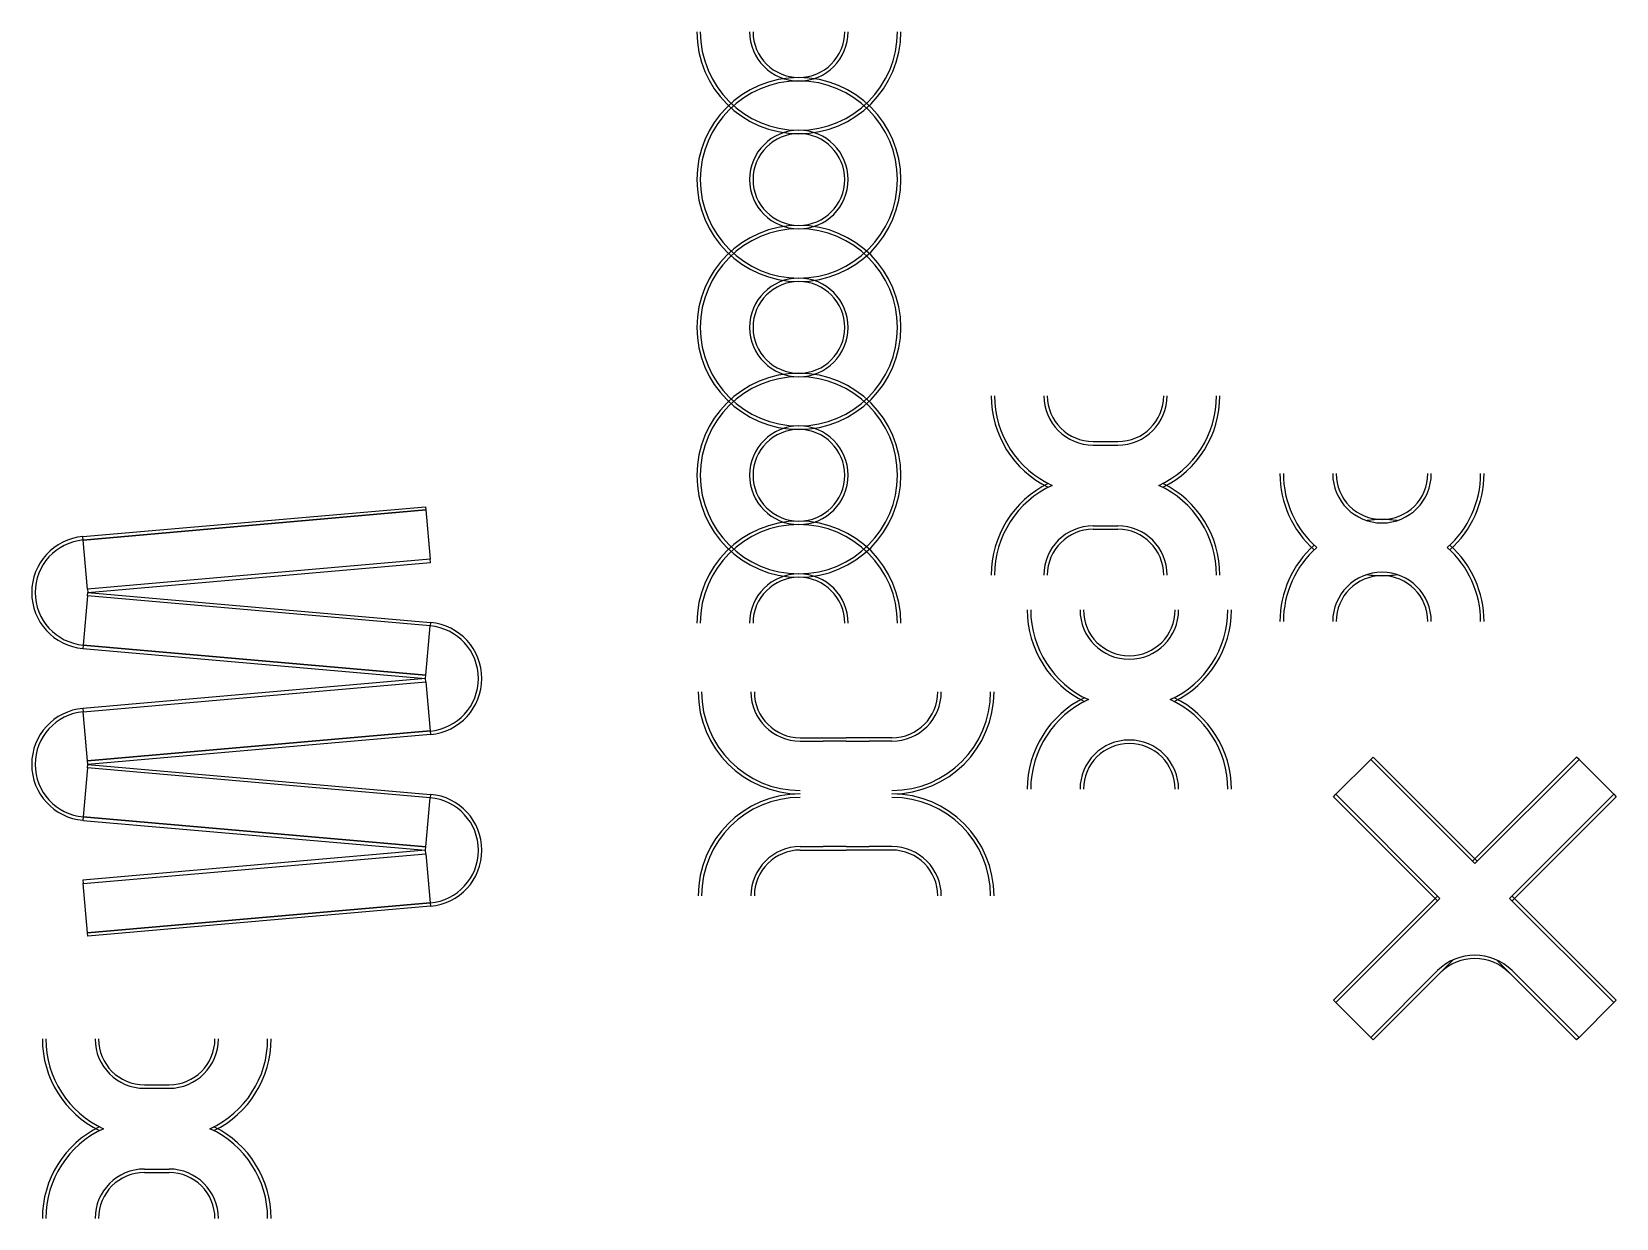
# Model space of a CAD drawing. Header units: millimetres. Extents: x 378 to 1760, y 233 to 1268.
import ezdxf

# ---------------------------------------------------------------- set-up
doc = ezdxf.new("R2010")
doc.units = ezdxf.units.MM

msp = doc.modelspace()

# ---------------------------------------------------------------- linework, layer by layer
for p, q in [((1303.8, 910.2), (1325.3, 910.2)), ((1303.8, 907.2), (1325.3, 907.2)), ((1303.8, 836.7), (1325.3, 836.7)), ((1303.8, 833.7), (1325.3, 833.7)), ((1048.3, 651.8), (1088.3, 651.8)), ((1128.3, 651.8), (1088.3, 651.8)), ((1048.3, 648.8), (1068.3, 648.8)), ((1088.3, 648.8), (1068.3, 648.8)), ((1088.3, 648.8), (1108.3, 648.8)), ((1128.3, 648.8), (1108.3, 648.8)), ((1048.3, 556.8), (1068.3, 556.8)), ((1048.3, 553.8), (1088.3, 553.8)), ((1088.3, 556.8), (1068.3, 556.8)), ((1088.3, 556.8), (1108.3, 556.8)), ((1128.3, 553.8), (1088.3, 553.8)), ((1128.3, 556.8), (1108.3, 556.8)), ((476.3, 349), (497.8, 349)), ((476.3, 346), (497.8, 346)), ((476.3, 275.5), (497.8, 275.5)), ((476.3, 272.5), (497.8, 272.5))]:
    msp.add_line(p, q)
for points in [[(721.9, 850.5), (423, 824.3), (422.7, 827.3), (721.6, 853.4)], [(423, 824.3), (721.9, 850.5), (725.6, 807.6), (426.8, 781.5)], [(725.6, 807.6), (426.8, 781.5), (427, 778.5), (725.9, 804.6)], [(423, 732.7), (721.9, 706.5), (725.6, 749.3), (426.8, 775.5)], [(725.6, 749.3), (426.8, 775.5), (427, 778.5), (725.9, 752.3)], [(721.9, 706.5), (423, 732.7), (422.7, 729.7), (721.6, 703.5)], [(423, 674.4), (721.9, 700.5), (721.6, 703.5), (422.7, 677.4)], [(725.6, 657.7), (426.8, 631.6), (423, 674.4), (721.9, 700.5)], [(426.8, 631.6), (725.6, 657.7), (725.9, 654.7), (427, 628.6)], [(423, 582.7), (721.9, 556.6), (725.6, 599.4), (426.8, 625.6)], [(725.6, 599.4), (426.8, 625.6), (427, 628.6), (725.9, 602.4)], [(721.9, 556.6), (423, 582.7), (422.7, 579.7), (721.6, 553.6)], [(423, 524.5), (721.9, 550.6), (721.6, 553.6), (422.7, 527.5)], [(725.6, 507.8), (426.8, 481.6), (423, 524.5), (721.9, 550.6)], [(426.8, 481.6), (725.6, 507.8), (725.9, 504.8), (427, 478.6)]]:
    msp.add_lwpolyline(points, close=True)
for points in [[(1606.2, 511.6), (1515.4, 602.5), (1545.8, 632.9), (1636.6, 542)], [(1638.8, 544.1), (1547.9, 635), (1545.8, 632.9), (1636.6, 542)], [(1636.6, 542), (1727.5, 632.9), (1725.4, 635), (1634.5, 544.1)], [(1667, 511.6), (1757.9, 602.5), (1727.5, 632.9), (1636.6, 542)], [(1604.1, 509.5), (1513.3, 600.3), (1515.4, 602.5), (1606.2, 511.6)], [(1667, 511.6), (1757.9, 602.5), (1760, 600.3), (1669.2, 509.5)], [(1604.1, 513.7), (1513.3, 422.9), (1515.4, 420.7), (1606.2, 511.6)], [(1606.2, 511.6), (1515.4, 420.7), (1545.8, 390.3), (1604.1, 448.7)], [(1667, 511.6), (1757.9, 420.7), (1760, 422.9), (1669.2, 513.7)], [(1667, 511.6), (1757.9, 420.7), (1727.5, 390.3), (1669.2, 448.7)], [(1617.8, 458.1), (1547.9, 388.2), (1545.8, 390.3), (1604.1, 448.7)], [(1669.2, 448.7), (1727.5, 390.3), (1725.4, 388.2), (1655.5, 458.1)]]:
    msp.add_lwpolyline(points)
for centre, radius, start, end in [((1047.1, 1267.8), 89, 180, 270), ((1047.1, 1267.8), 86, 180, 270), ((1047.1, 1267.8), 43, 180, 270), ((1047.1, 1267.8), 40, 180, 270), ((1047.1, 1267.8), 43, 270, 0), ((1047.1, 1267.8), 86, 270, 0), ((1047.1, 1267.8), 89, 270, 0), ((1047.1, 1267.8), 40, 270, 0), ((1047.1, 1138.8), 89, 90, 180), ((1047.1, 1138.8), 86, 90, 180), ((1047.1, 1138.8), 89, 0, 90), ((1047.1, 1138.8), 86, 0, 90), ((1047.1, 1138.8), 43, 90, 180), ((1047.1, 1138.8), 40, 90, 180), ((1047.1, 1138.8), 43, 0, 90), ((1047.1, 1138.8), 40, 0, 90), ((1047.1, 1138.8), 89, 180, 270), ((1047.1, 1138.8), 86, 180, 270), ((1047.1, 1138.8), 43, 180, 270), ((1047.1, 1138.8), 40, 180, 270), ((1047.1, 1138.8), 43, 270, 0), ((1047.1, 1138.8), 86, 270, 0), ((1047.1, 1138.8), 89, 270, 0), ((1047.1, 1138.8), 40, 270, 0), ((1047.1, 1009.8), 89, 90, 180), ((1047.1, 1009.8), 86, 90, 180), ((1047.1, 1009.8), 89, 0, 90), ((1047.1, 1009.8), 86, 0, 90), ((1047.1, 1009.8), 43, 90, 180), ((1047.1, 1009.8), 43, 0, 90), ((1047.1, 1009.8), 40, 90, 180), ((1047.1, 1009.8), 40, 0, 90), ((1047.1, 1009.8), 89, 180, 270), ((1047.1, 1009.8), 86, 180, 270), ((1047.1, 1009.8), 43, 180, 270), ((1047.1, 1009.8), 40, 180, 270), ((1047.1, 1009.8), 43, 270, 0), ((1047.1, 1009.8), 86, 270, 0), ((1047.1, 1009.8), 89, 270, 0), ((1047.1, 1009.8), 40, 270, 0), ((1047.1, 880.8), 89, 90, 180), ((1047.1, 880.8), 89, 0, 90), ((1047.1, 880.8), 86, 90, 180), ((1047.1, 880.8), 86, 0, 90), ((1303.8, 950.2), 89, 180, 243.9042), ((1303.8, 950.2), 86, 180, 245.4893), ((1303.8, 950.2), 43, 180, 270), ((1303.8, 950.2), 40, 180, 270), ((1325.3, 950.2), 43, 270, 0), ((1325.3, 950.2), 40, 270, 0), ((1325.3, 950.2), 86, 294.5107, 0), ((1325.3, 950.2), 89, 296.0958, 0), ((1047.1, 880.8), 43, 90, 180), ((1047.1, 880.8), 40, 90, 180), ((1047.1, 880.8), 43, 0, 90), ((1047.1, 880.8), 40, 0, 90), ((1047.1, 880.8), 89, 180, 270), ((1047.1, 880.8), 86, 180, 270), ((1047.1, 880.8), 43, 180, 270), ((1047.1, 880.8), 40, 180, 270), ((1047.1, 880.8), 43, 270, 0), ((1047.1, 880.8), 86, 270, 0), ((1047.1, 880.8), 89, 270, 0), ((1047.1, 880.8), 40, 270, 0), ((1303.8, 793.7), 89, 116.0958, 180), ((1303.8, 793.7), 86, 114.5107, 180), ((1325.3, 793.7), 86, 0, 65.4893), ((1325.3, 793.7), 89, 0, 63.9042), ((1555.7, 882.2), 89, 180, 228.3814), ((1555.7, 882.2), 86, 180, 228.5904), ((1555.7, 882.2), 43, 180, 270), ((1555.7, 882.2), 40, 180, 270), ((1555.7, 882.2), 43, 270, 0), ((1555.7, 882.2), 40, 270, 0), ((1555.7, 882.2), 86, 311.4096, 0), ((1555.7, 882.2), 89, 311.6186, 0), ((1047.1, 751.8), 89, 90, 180), ((1047.1, 751.8), 86, 90, 180), ((1047.1, 751.8), 89, 0, 90), ((1047.1, 751.8), 86, 0, 90), ((1303.8, 793.7), 43, 90, 180), ((1303.8, 793.7), 40, 90, 180), ((1325.3, 793.7), 43, 0, 90), ((1325.3, 793.7), 40, 0, 90), ((1555.7, 753.2), 89, 90, 98.4455), ((1555.7, 753.2), 89, 81.5545, 90), ((427, 778.5), 49, 95, 265), ((427, 778.5), 46, 95, 265), ((1555.7, 753.2), 89, 131.6186, 180), ((1555.7, 753.2), 86, 131.4096, 180), ((1555.7, 753.2), 86, 0, 48.5904), ((1555.7, 753.2), 89, 0, 48.3814), ((1047.1, 751.8), 43, 90, 180), ((1047.1, 751.8), 40, 90, 180), ((1047.1, 751.8), 43, 0, 90), ((1047.1, 751.8), 40, 0, 90), ((1555.7, 753.2), 43, 90, 180), ((1555.7, 753.2), 40, 90, 180), ((1555.7, 882.2), 89, 261.5545, 270), ((1555.7, 753.2), 43, 0, 90), ((1555.7, 882.2), 89, 270, 278.4455), ((1555.7, 753.2), 40, 0, 90), ((1335.3, 763.3), 89, 180, 243.9042), ((1335.3, 763.3), 86, 180, 245.4893), ((1335.3, 763.3), 43, 180, 270), ((1335.3, 763.3), 40, 180, 270), ((1335.3, 763.3), 43, 270, 0), ((1335.3, 763.3), 40, 270, 0), ((1335.3, 763.3), 86, 294.5107, 0), ((1335.3, 763.3), 89, 296.0958, 0), ((721.6, 703.5), 46, 275, 85), ((721.6, 703.5), 49, 275, 85), ((1048.3, 691.8), 89, 180, 270), ((1048.3, 691.8), 86, 180, 270), ((1048.3, 691.8), 43, 180, 270), ((1048.3, 691.8), 40, 180, 270), ((1128.3, 691.8), 43, 270, 0), ((1128.3, 691.8), 86, 270, 0), ((1128.3, 691.8), 89, 270, 0), ((1128.3, 691.8), 40, 270, 0), ((427, 628.6), 49, 95, 265), ((1335.3, 606.8), 89, 116.0958, 180), ((1335.3, 606.8), 86, 114.5107, 180), ((1335.3, 606.8), 86, 0, 65.4893), ((1335.3, 606.8), 89, 0, 63.9042), ((427, 628.6), 46, 95, 265), ((1335.3, 606.8), 43, 90, 180), ((1335.3, 606.8), 43, 0, 90), ((1335.3, 606.8), 40, 90, 180), ((1335.3, 606.8), 40, 0, 90), ((721.6, 553.6), 46, 275, 85), ((721.6, 553.6), 49, 275, 85), ((1048.3, 513.8), 89, 90, 180), ((1048.3, 513.8), 86, 90, 180), ((1128.3, 513.8), 89, 0, 90), ((1128.3, 513.8), 86, 0, 90), ((1048.3, 513.8), 43, 90, 180), ((1048.3, 513.8), 40, 90, 180), ((1128.3, 513.8), 43, 0, 90), ((1128.3, 513.8), 40, 0, 90), ((1636.6, 416.1), 46, 45, 135), ((1636.6, 416.1), 43, 45, 135), ((476.3, 389), 89, 180, 243.9042), ((476.3, 389), 86, 180, 245.4893), ((476.3, 389), 43, 180, 270), ((476.3, 389), 40, 180, 270), ((497.8, 389), 43, 270, 360), ((497.8, 389), 40, 270, 360), ((497.8, 389), 86, 294.5107, 360), ((497.8, 389), 89, 296.0958, 360), ((476.3, 232.5), 89, 116.0958, 180), ((476.3, 232.5), 86, 114.5107, 180), ((497.8, 232.5), 86, 360, 65.4893), ((497.8, 232.5), 89, 360, 63.9042), ((476.3, 232.5), 43, 90, 180), ((476.3, 232.5), 40, 90, 180), ((497.8, 232.5), 43, 360, 90), ((497.8, 232.5), 40, 360, 90)]:
    msp.add_arc(centre, radius, start, end)

doc.saveas('drawing.dxf')
